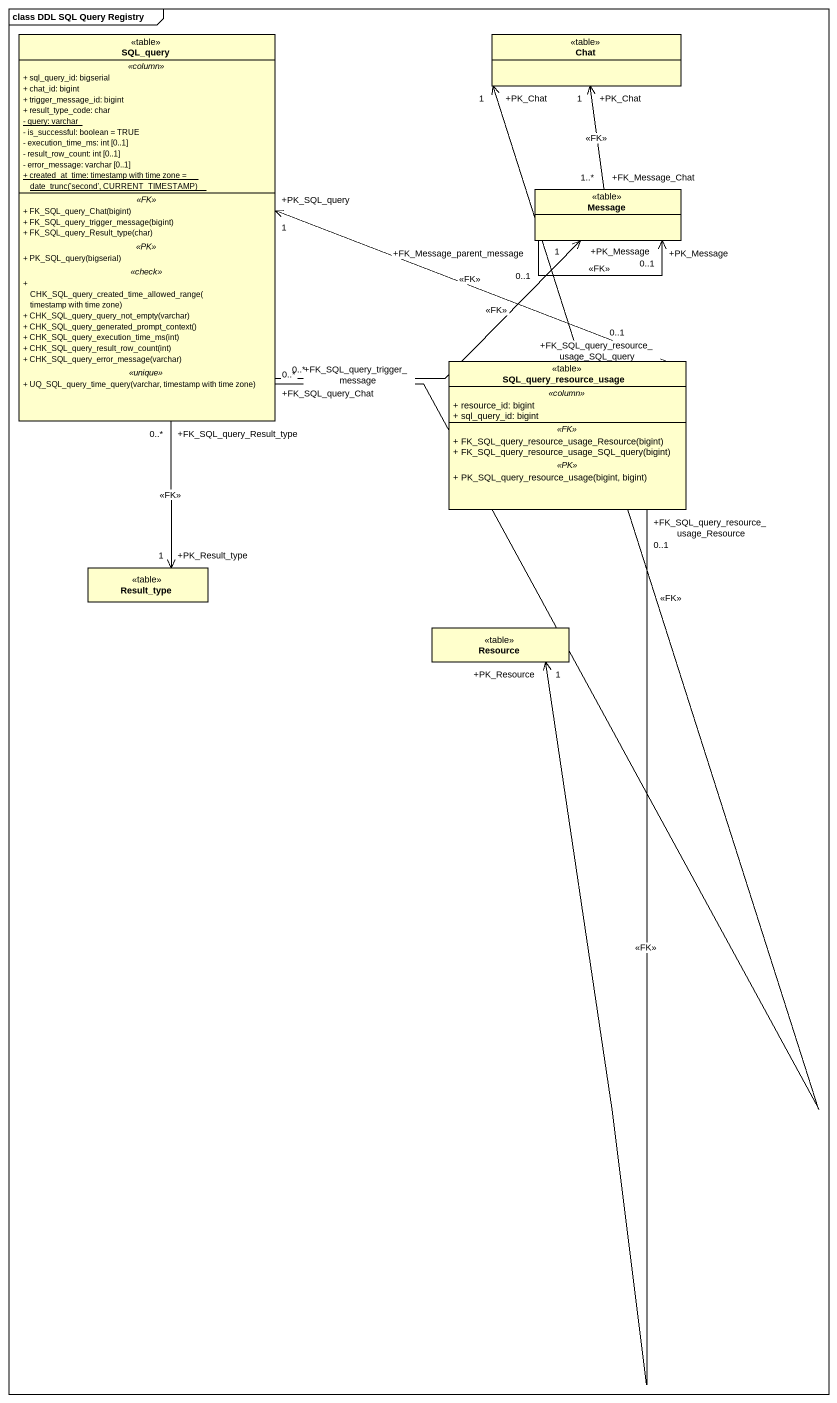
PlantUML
@startuml
mainframe class DDL SQL Query Registry
hide circle
hide empty members
skinparam classAttributeIconSize 0
class SQL_query <<table>> {
  .. <<column>> ..
  + sql_query_id: bigserial
  + chat_id: bigint
  + trigger_message_id: bigint
  + result_type_code: char
  {static} - query: varchar
  - is_successful: boolean = TRUE
  - execution_time_ms: int [0..1]
  - result_row_count: int [0..1]
  - error_message: varchar [0..1]
  {static} {field} + created_at_time: timestamp with time zone = date_trunc('second', CURRENT_TIMESTAMP)
  .. <<FK>> ..
  + FK_SQL_query_Chat(bigint)
  + FK_SQL_query_trigger_message(bigint)
  + FK_SQL_query_Result_type(char)
  .. <<PK>> ..
  + PK_SQL_query(bigserial)
  .. <<check>> ..
  + CHK_SQL_query_created_time_allowed_range(timestamp with time zone)
  + CHK_SQL_query_query_not_empty(varchar)
  + CHK_SQL_query_generated_prompt_context()
  + CHK_SQL_query_execution_time_ms(int)
  + CHK_SQL_query_result_row_count(int)
  + CHK_SQL_query_error_message(varchar)
  .. <<unique>> ..
  + UQ_SQL_query_time_query(varchar, timestamp with time zone)
}
class Chat <<table>>
class Message <<table>>
class SQL_query_resource_usage <<table>> {
  .. <<column>> ..
  + resource_id: bigint
  + sql_query_id: bigint
  .. <<FK>> ..
  + FK_SQL_query_resource_usage_Resource(bigint)
  + FK_SQL_query_resource_usage_SQL_query(bigint)
  .. <<PK>> ..
  + PK_SQL_query_resource_usage(bigint, bigint)
}
class Result_type <<table>>
class Resource <<table>>
SQL_query "+FK_SQL_query_Chat\n0..*" -right-> "+PK_Chat\n1" Chat : <<FK>>
SQL_query "+FK_SQL_query_trigger_message\n0..*" -right-> "+PK_Message\n1" Message : <<FK>>
SQL_query "+FK_SQL_query_Result_type\n0..*" --> "+PK_Result_type\n1" Result_type : <<FK>>
Message "+FK_Message_Chat\n1..*" -up-> "+PK_Chat\n1" Chat : <<FK>>
Message "+FK_Message_parent_message\n0..1" --> "+PK_Message\n0..1" Message : <<FK>>
SQL_query_resource_usage "+FK_SQL_query_resource_usage_SQL_query\n0..1" -left-> "+PK_SQL_query\n1" SQL_query : <<FK>>
SQL_query_resource_usage "+FK_SQL_query_resource_usage_Resource\n0..1" --> "+PK_Resource\n1" Resource : <<FK>>
@enduml
